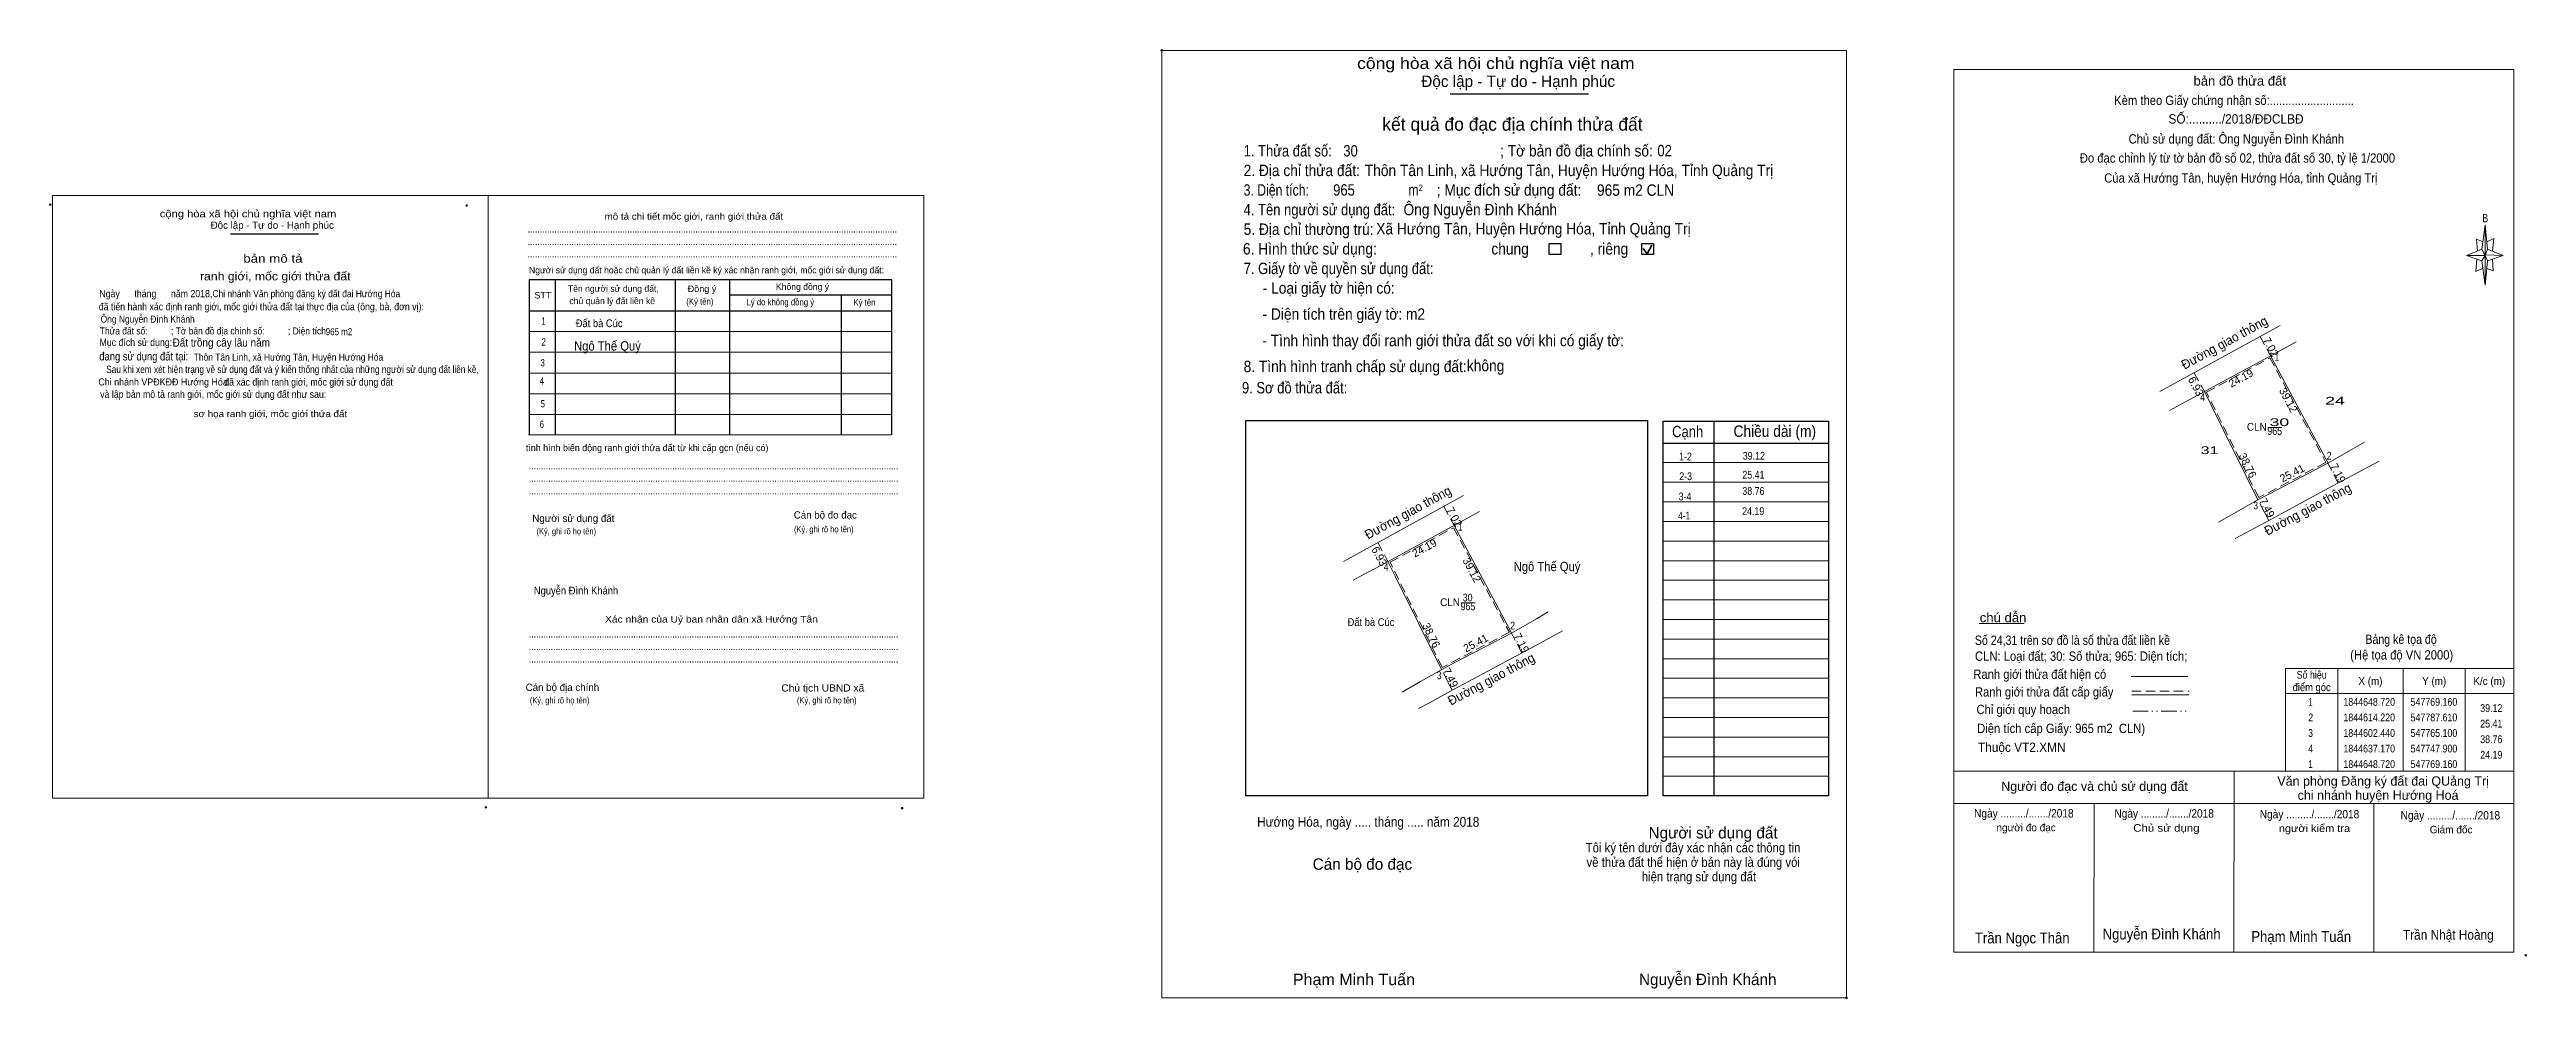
# Model space of a CAD drawing. Header units: metres. Extents: x 547055 to 547851, y 1844442 to 1844747.
import ezdxf
from ezdxf.enums import TextEntityAlignment as Align

# ---------------------------------------------------------------- set-up
doc = ezdxf.new("R2010")
doc.units = ezdxf.units.M
doc.header["$PDMODE"] = 32
doc.header["$PDSIZE"] = 0.5
doc.linetypes.add('DASH_DOUBLE_DOT', pattern=[9.2, 5, -1.2, 0.3, -1.2, 0.3, -1.2])
doc.linetypes.add('MEDIUM_DASHED', pattern=[4.5, 3, -1.5])
doc.layers.add('3', color=7, linetype='Continuous', lineweight=13)

msp = doc.modelspace()

# ---------------------------------------------------------------- linework, layer by layer
at = {"layer": '3'}
for p, q in [((547667.35, 1844457.08), (547667.35, 1844740.68)), ((547837.09, 1844682.96), (547838.09, 1844690.76)), ((547837.09, 1844679.16), (547832.09, 1844680.96)), ((547838.89, 1844679.16), (547838.09, 1844671.36)), ((547840.69, 1844675.96), (547838.69, 1844676.76)), ((547838.89, 1844682.96), (547843.89, 1844680.96)), ((547840.49, 1844679.76), (547840.69, 1844675.96)), ((547209.34, 1844656.52), (547326, 1844656.52)), ((547772.18, 1844658.38), (547733.55, 1844637.22)), ((547209.34, 1844649.84), (547326, 1844649.84)), ((547769.16, 1844648.72), (547787.61, 1844614.22)), ((547209.34, 1844643.16), (547326, 1844643.16)), ((547209.34, 1844636.48), (547326, 1844636.48)), ((547209.34, 1844629.81), (547326, 1844629.81)), ((547739.06, 1844632.42), (547736.7, 1844631.15)), ((547209.14, 1844623.35), (547325.79, 1844623.35)), ((547768.29, 1844625.68), (547772.8, 1844625.68)), ((547573.86, 1844614.36), (547627.09, 1844614.36)), ((547787.55, 1844614.19), (547768.98, 1844604.47)), ((547573.86, 1844608.06), (547627.09, 1844608.06)), ((547788.96, 1844606.79), (547773.75, 1844598.59)), ((547509.72, 1844603.8), (547471.09, 1844582.64)), ((547573.86, 1844601.76), (547627.09, 1844601.76)), ((547773.75, 1844598.59), (547768.98, 1844596.02)), ((547506.7, 1844594.14), (547525.15, 1844559.64)), ((547573.86, 1844595.46), (547627.09, 1844595.46)), ((547573.86, 1844589.16), (547627.09, 1844589.16)), ((547760.98, 1844591.71), (547757.75, 1844589.99)), ((547768.98, 1844596.02), (547760.98, 1844591.71)), ((547573.86, 1844582.86), (547627.09, 1844582.86)), ((547476.6, 1844577.84), (547474.24, 1844576.57)), ((547573.86, 1844576.56), (547627.09, 1844576.56)), ((547508.97, 1844569.33), (547513.48, 1844569.33)), ((547573.86, 1844570.27), (547627.09, 1844570.27)), ((547525.09, 1844559.61), (547506.52, 1844549.89)), ((547573.86, 1844563.97), (547627.09, 1844563.97)), ((547573.86, 1844557.67), (547627.09, 1844557.67)), ((547675.44, 1844562.69), (547689.92, 1844562.69)), ((547526.5, 1844552.21), (547511.29, 1844544.01)), ((547573.86, 1844551.37), (547627.09, 1844551.37)), ((547506.52, 1844541.44), (547498.52, 1844537.13)), ((547511.29, 1844544.01), (547506.52, 1844541.44)), ((547573.86, 1844545.07), (547627.09, 1844545.07)), ((547724.28, 1844545.61), (547742.56, 1844545.61)), ((547790.75, 1844548.2), (547790.75, 1844515.2)), ((547811.75, 1844548.2), (547811.75, 1844515.2)), ((547831.75, 1844548.2), (547831.75, 1844515.2)), ((547498.52, 1844537.13), (547495.29, 1844535.41)), ((547573.86, 1844538.77), (547627.09, 1844538.77)), ((547724.56, 1844539.75), (547742.84, 1844539.75)), ((547773.95, 1844540.2), (547847.35, 1844540.2)), ((547573.86, 1844532.47), (547627.09, 1844532.47)), ((547573.86, 1844526.18), (547627.09, 1844526.18)), ((547573.86, 1844519.88), (547627.09, 1844519.88)), ((547573.86, 1844513.58), (547627.09, 1844513.58)), ((547667.35, 1844515.2), (547847.35, 1844515.2)), ((547757.35, 1844457), (547757.39, 1844515.2)), ((547667.35, 1844504.88), (547847.35, 1844504.88)), ((547712.35, 1844457.04), (547712.39, 1844504.86)), ((547802.35, 1844456.96), (547802.39, 1844504.78)), ((547847.35, 1844457.08), (547667.35, 1844457.08))]:
    msp.add_line(p, q, dxfattribs=at)
at = {"layer": '3', "lineweight": 25}
for p, q in [((547505.42, 1844732.87), (547549.93, 1844732.87)), ((547113.35, 1844687.85), (547141.66, 1844687.85)), ((547217.73, 1844673.08), (547217.73, 1844623.35)), ((547256.35, 1844672.88), (547256.35, 1844623.35)), ((547273.78, 1844672.88), (547273.78, 1844623.35)), ((547273.78, 1844668.27), (547326, 1844668.27)), ((547309.64, 1844668.27), (547309.64, 1844623.35)), ((547209.34, 1844663.19), (547326, 1844663.19)), ((547573.86, 1844620.65), (547627.09, 1844620.65)), ((547590.14, 1844627.69), (547590.14, 1844507.28))]:
    msp.add_line(p, q, dxfattribs=at)
at = {"layer": '3', "lineweight": 35}
for p, q in [((547568.75, 1844681.49), (547570.28, 1844684.22)), ((547567.5, 1844683.12), (547568.75, 1844681.49))]:
    msp.add_line(p, q, dxfattribs=at)
at = {"layer": '3', "linetype": 'MEDIUM_DASHED'}
for p, q in [((547765.81, 1844654.89), (547769.16, 1844648.72)), ((547744.59, 1844643.27), (547747.89, 1844637.18)), ((547790.89, 1844607.82), (547787.55, 1844614.19)), ((547503.35, 1844600.31), (547506.7, 1844594.14)), ((547482.13, 1844588.69), (547485.43, 1844582.6)), ((547528.43, 1844553.24), (547525.09, 1844559.61)), ((547724.56, 1844540.99), (547742.96, 1844540.99))]:
    msp.add_line(p, q, dxfattribs=at)
at = {"layer": '3', "linetype": 'DASH_DOUBLE_DOT'}
msp.add_line((547724.82, 1844534.49), (547743.22, 1844534.49), dxfattribs=at)
at = {"layer": '3'}
for points in [[(547412.72, 1844746.84), (547632.82, 1844746.84), (547632.82, 1844442.41), (547412.72, 1844442.41)], [(547056.2, 1844700.25), (547196.2, 1844700.25), (547196.2, 1844506.61), (547056.2, 1844506.61)], [(547196.21, 1844700.25), (547336.21, 1844700.25), (547336.21, 1844506.6), (547196.21, 1844506.6)], [(547196.21, 1844700.25), (547336.21, 1844700.25), (547336.21, 1844506.6), (547196.21, 1844506.6)], [(547838.09, 1844690.76), (547838.89, 1844682.96), (547838.09, 1844680.96)], [(547838.09, 1844680.96), (547832.09, 1844680.96), (547837.09, 1844682.96), (547838.89, 1844679.16), (547843.89, 1844680.96), (547838.09, 1844681.16)], [(547838.09, 1844680.96), (547838.09, 1844671.36), (547837.09, 1844679.16)], [(547773.95, 1844548.2), (547847.35, 1844548.2), (547847.35, 1844515.2), (547773.95, 1844515.2)]]:
    msp.add_lwpolyline(points, close=True, dxfattribs=at)
for points in [[(547667.35, 1844740.68), (547847.35, 1844740.68), (547847.35, 1844457.08)], [(547837.49, 1844685.36), (547835.29, 1844686.16), (547835.69, 1844682.36)], [(547838.69, 1844685.36), (547840.89, 1844686.36), (547840.49, 1844682.36)], [(547838.09, 1844680.96), (547837.09, 1844682.96), (547832.09, 1844680.96)], [(547835.49, 1844679.76), (547835.09, 1844675.76), (547837.29, 1844676.76)], [(547838.09, 1844680.96), (547838.89, 1844679.16), (547843.89, 1844680.96)], [(547777.32, 1844653.23), (547769.93, 1844649.14), (547745.57, 1844635.92), (547739.06, 1844632.42)], [(547747.9, 1844637.17), (547750.25, 1844632.42), (547765.1, 1844602.44)], [(547799.39, 1844620.99), (547795.6, 1844618.81), (547787.55, 1844614.19)], [(547804.04, 1844614.87), (547795.6, 1844610.35), (547788.96, 1844606.79)], [(547768.98, 1844604.47), (547764.67, 1844602.21), (547758.32, 1844598.59), (547752.41, 1844595.22)], [(547514.86, 1844598.65), (547507.47, 1844594.56), (547483.11, 1844581.34), (547476.6, 1844577.84)], [(547485.44, 1844582.59), (547487.79, 1844577.84), (547502.64, 1844547.86)], [(547536.93, 1844566.41), (547533.14, 1844564.23), (547525.09, 1844559.61)], [(547541.58, 1844560.29), (547533.14, 1844555.77), (547526.5, 1844552.21)], [(547506.52, 1844549.89), (547502.21, 1844547.63), (547495.86, 1844544.01), (547489.95, 1844540.64)]]:
    msp.add_lwpolyline(points, dxfattribs=at)
at = {"layer": '3', "lineweight": 25}
for points in [[(547537.27, 1844684.74), (547541.05, 1844684.74), (547541.05, 1844681.22), (547537.27, 1844681.22)], [(547567.01, 1844684.74), (547570.79, 1844684.74), (547570.79, 1844681.22), (547567.01, 1844681.22)], [(547439.7, 1844627.9), (547568.83, 1844627.9), (547568.83, 1844507.28), (547439.7, 1844507.28)], [(547573.86, 1844627.69), (547627.09, 1844627.69), (547627.09, 1844507.28), (547573.86, 1844507.28)]]:
    msp.add_lwpolyline(points, close=True, dxfattribs=at)
msp.add_lwpolyline([(547326, 1844623.35), (547326, 1844673.08), (547209.34, 1844673.08), (547209.34, 1844623.35)], dxfattribs=at)
at = {"layer": '3', "linetype": 'MEDIUM_DASHED'}
for points in [[(547768.96, 1844648.04), (547786.93, 1844614.43), (547765.32, 1844603.12), (547748.56, 1844636.96)], [(547506.5, 1844593.46), (547524.47, 1844559.85), (547502.86, 1844548.54), (547486.1, 1844582.38)]]:
    msp.add_lwpolyline(points, close=True, dxfattribs=at)
for points in [[(547768.57, 1844595.8), (547767.11, 1844598.59), (547765.1, 1844602.44)], [(547506.11, 1844541.22), (547504.65, 1844544.01), (547502.64, 1844547.86)]]:
    msp.add_lwpolyline(points, dxfattribs=at)
at = {"layer": '3'}
for p in [(547412.72, 1844746.84), (547055.45, 1844697.26), (547189.29, 1844696.98), (547195.45, 1844503.62), (547329.29, 1844503.34), (547851.15, 1844456.08), (547632.82, 1844442.41)]:
    msp.add_point(p, dxfattribs=at)

# ---------------------------------------------------------------- texts
for s, height, width, p in [('cộng hòa xã hội chủ nghĩa việt nam', 3.674, 1.15, (547475.5, 1844740.86)), ('1. Thửa đất số:', 3.674, 0.85, (547439.04, 1844712.73)), ('30', 3.67, 0.85, (547471.09, 1844712.73)), ('; Tờ bản đồ địa chính số:', 3.674, 0.9, (547521.47, 1844712.73)), ('02', 3.67, 0.85, (547572.05, 1844712.78)), ('2. Địa chỉ thửa đất:', 3.674, 0.9, (547439.04, 1844706.43)), ('Thôn Tân Linh, xã Hướng Tân, Huyện Hướng Hóa, Tỉnh Quảng Trị', 3.67, 0.9, (547477.99, 1844706.43)), ('3. Diện tích:', 3.674, 0.8, (547439.04, 1844700.14)), ('965', 3.67, 0.85, (547467.82, 1844700.15)), ('m', 3.674, 0.8, (547492, 1844700.14)), ('2', 2.099, 0.8, (547495.31, 1844701.6)), ('; Mục đích sử dụng đất:', 3.674, 0.9, (547501.11, 1844700.14)), ('965 m2 CLN', 3.67, 0.9, (547552.63, 1844700.1)), ('cộng hòa xã hội chủ nghĩa việt nam', 2.337, 1.15, (547090.63, 1844693.17)), ('4. Tên người sử dụng đất:', 3.674, 0.85, (547439.04, 1844693.83)), ('Ông Nguyễn Đình Khánh', 3.67, 0.9, (547490.43, 1844693.85)), ('........................................................................................................................................................', 2.337, 0.9, (547208.87, 1844688.29)), ('........................................................................................................................................................', 2.337, 0.9, (547208.87, 1844684.29)), ('6. Hình thức sử dụng:', 3.674, 0.9, (547438.82, 1844681.24)), ('5. Địa chỉ thường trú:', 3.674, 0.9, (547439.04, 1844687.53)), ('Xã Hướng Tân, Huyện Hướng Hóa, Tỉnh Quảng Trị', 3.67, 0.9, (547481.67, 1844687.69)), ('chung                , riêng', 3.674, 0.9, (547518.67, 1844681.24)), ('........................................................................................................................................................', 2.337, 0.9, (547208.87, 1844680.28)), ('7. Giấy tờ về quyền sử dụng đất:', 3.674, 0.85, (547439.04, 1844674.94)), ('Ngày      tháng      năm 2018,', 2.34, 0.9, (547071.21, 1844667.5)), ('Chi nhánh Văn phòng đăng ký đất đai Hướng Hóa', 2.25, 0.9, (547107.57, 1844667.53)), ('STT', 2.07, 1.05, (547211.06, 1844667.12)), ('Đồng ý', 2.07, 1.05, (547260.33, 1844669.18)), ('     - Loại giấy tờ hiện có:', 3.67, 0.9, (547439.04, 1844668.65)), (' đã tiến hành xác định ranh giới, mốc giới thửa đất tại thực địa của (ông, bà, đơn vị):', 2.34, 0.9, (547070.25, 1844663.32)), ('Ông Nguyễn Đình Khánh', 2.25, 0.9, (547071.62, 1844659.36)), ('(Ký tên)', 2.07, 0.9, (547259.88, 1844665.13)), ('Lý do không đồng ý', 2.07, 0.9, (547279.22, 1844664.92)), ('Ký tên', 2.07, 0.9, (547313.61, 1844664.83)), ('- Diện tích trên giấy tờ: m2', 3.67, 0.9, (547445.12, 1844660.28)), ('Thửa đất số:          ; Tờ bản đồ địa chính số:          ; Diện tích:', 2.25, 0.9, (547071.36, 1844655.56)), ('Mục đích sử dụng:', 2.34, 0.9, (547071.27, 1844651.85)), ('Đất trồng cây lâu năm ', 2.66, 0.9, (547094.74, 1844651.64)), ('965 m2', 2.25, 0.85, (547143.98, 1844655.32)), ('     - Tình hình thay đổi ranh giới thửa đất so với khi có giấy tờ:', 3.67, 0.9, (547438.9, 1844651.77)), ('đang sử dụng đất tại:', 2.66, 0.85, (547071.2, 1844647.2)), ('Sau khi xem xét hiện trạng về sử dụng đất và ý kiến thống nhất của những người sử dụng đất liền kề,', 2.337, 0.85, (547073.41, 1844643.16)), ('Thôn Tân Linh, xã Hướng Tân, Huyện Hướng Hóa', 2.25, 0.9, (547101.54, 1844647.13)), ('8. Tình hình tranh chấp sử dụng đất: ', 3.67, 0.9, (547439.04, 1844643.45)), ('không', 3.674, 0.9, (547510.8, 1844643.71)), ('Chi nhánh VPĐKĐĐ Hướng Hóa', 2.25, 0.95, (547070.89, 1844639.16)), (' và lập bản mô tả ranh giới, mốc giới sử dụng đất như sau:', 2.337, 0.9, (547070.7, 1844635.18)), ('đã xác định ranh giới, mốc giới sử dụng đất', 2.33, 0.9, (547111.36, 1844639.11)), ('9. Sơ đồ thửa đất:', 3.674, 0.85, (547438.5, 1844636.61)), ('Cạnh', 3.674, 0.85, (547576.77, 1844622.52)), ('Chiều dài (m)', 3.674, 0.9, (547596.5, 1844622.65)), ('........................................................................................................................................................', 2.337, 0.9, (547209.26, 1844612.2)), ('........................................................................................................................................................', 2.337, 0.9, (547209.26, 1844608.2)), ('........................................................................................................................................................', 2.337, 0.9, (547209.26, 1844604.19)), ('(Ký, ghi rõ họ tên)', 2.003, 0.9, (547211.73, 1844591.32)), ('(Ký, ghi rõ họ tên)', 2.003, 0.9, (547294.5, 1844591.98)), ('Nguyễn Đình Khánh', 2.5, 0.9, (547210.88, 1844572.01)), ('........................................................................................................................................................', 2.337, 0.9, (547209.26, 1844558.15)), ('Số 24,31 trên sơ đồ là số thửa đất liền kề', 3, 0.85, (547674.09, 1844555.81)), ('........................................................................................................................................................', 2.337, 0.9, (547209.26, 1844554.15)), ('........................................................................................................................................................', 2.337, 0.9, (547209.26, 1844550.14)), ('CLN: Loại đất; 30: Số thửa; 965: Diện tích;', 3, 0.9, (547674.13, 1844550.69)), ('Chủ tịch UBND xã', 2.34, 1.05, (547290.44, 1844540.81)), ('(Ký, ghi rõ họ tên)', 2.003, 0.9, (547209.59, 1844537.01)), ('(Ký, ghi rõ họ tên)', 2.003, 0.9, (547295.46, 1844537.01)), ('Diện tích cấp Giấy: 965 m2  CLN)', 3, 0.9, (547674.83, 1844527.49)), ('Thuộc VT2.XMN', 3, 0.95, (547675.07, 1844521.42)), ('Hướng Hóa, ngày ..... tháng ..... năm 2018', 3.15, 0.9, (547443.39, 1844497.38)), ('Phạm Minh Tuấn', 3.67, 1.05, (547454.88, 1844446.48))]:
    msp.add_text(s, height=height, dxfattribs=dict(at, width=width)).set_placement(p)
for s, height, p in [('Độc lập - Tự do - Hạnh phúc', 3.674, (547496.15, 1844735.07)), ('Độc lập - Tự do - Hạnh phúc', 2.337, (547106.99, 1844689.5)), ('Người sử dụng đất hoặc chủ quản lý đất liền kề ký xác nhận ranh giới, mốc giới sử dụng đất:', 2.07, (547209.32, 1844675.19)), ('Tên người sử dụng đất,', 2.07, (547221.82, 1844669.25)), ('Không đồng ý', 2.07, (547288.7, 1844669.86)), ('chủ quản lý đất liền kề', 2.07, (547222.29, 1844665.3)), ('tình hình biến động ranh giới thửa đất từ khi cấp gcn (nếu có)', 2.136, (547208.33, 1844618.06)), ('Người sử dụng đất', 2.337, (547210.39, 1844595.33)), ('Cán bộ đo đạc', 2.332, (547294.43, 1844596.4)), ('Cán bộ địa chính', 2.337, (547208.24, 1844541.01)), ('Người sử dụng đất', 3.674, (547569.21, 1844493.61)), ('Cán bộ đo đạc', 3.674, (547461.24, 1844483.55)), ('Nguyễn Đình Khánh', 3.67, (547566.13, 1844446.49))]:
    msp.add_text(s, height=height, dxfattribs=at).set_placement(p)
for s, height, width, p in [('Kèm theo Giấy chứng nhận số:...........................', 3, 0.9, (547757.4, 1844729.29)), ('bản đồ thửa đất', 3, 1.05, (547759.24, 1844735.51)), ('SỐ:........../2018/ĐĐCLBĐ', 3, 0.95, (547758.035, 1844723.31)), ('Chủ sử dụng đất: Ông Nguyễn Đình Khánh', 3, 0.9, (547758.14, 1844716.89)), ('Đo đạc chỉnh lý từ tờ bản đồ số 02, thửa đất số 30, tỷ lệ 1/2000 ', 3, 0.9, (547759, 1844710.75)), ('Của xã Hướng Tân, huyện Hướng Hóa, tỉnh Quảng Trị', 3, 0.9, (547759.595, 1844704.33)), ('mô tả chi tiết mốc giới, ranh giới thửa đất', 2.136, 1.1, (547262.33, 1844692.42)), ('B', 2.755, 0.75, (547838.16, 1844691.55)), ('bản mô tả', 2.671, 1.2, (547127.01, 1844678.61)), ('ranh giới, mốc giới thửa đất', 2.671, 1.1, (547127.765, 1844672.93)), ('1', 2.337, 0.65, (547213.98, 1844658.67)), ('Đất bà Cúc', 2.5, 0.9, (547231.87, 1844657.9)), ('2', 2.337, 0.8, (547214.005, 1844651.99)), ('Ngô Thế Quý', 3, 0.9, (547234.54, 1844650.38)), ('3', 2.337, 0.75, (547213.735, 1844645.3)), ('4', 2.337, 0.8, (547213.48, 1844639.46)), ('sơ họa ranh giới, mốc giới thửa đất', 2.136, 1.1, (547126.2, 1844628.99)), ('5', 2.337, 0.75, (547213.755, 1844632.13)), ('30', 2.5, 1.7, (547771.97, 1844626.11)), ('24', 2.5, 1.7, (547789.86, 1844633.01)), ('6', 2.337, 0.8, (547213.445, 1844625.52)), ('965', 2.5, 0.85, (547770.47, 1844623.28)), ('1-2', 2.5, 0.85, (547581.065, 1844615.09)), ('31', 2.5, 1.55, (547749.54, 1844617.11)), ('3-4', 2.5, 0.85, (547580.92, 1844602.26)), ('2-3', 2.5, 0.85, (547581.125, 1844608.74)), ('4-1', 2.5, 0.8, (547580.65, 1844596.12)), ('Ngô Thế Quý', 3, 0.9, (547536.57, 1844579.49)), ('Xác nhận của Uỷ ban nhân dân xã Hướng Tân', 2.14, 1.15, (547267.975, 1844562.99)), ('Đất bà Cúc', 2.5, 0.9, (547479.97, 1844561.87)), ('965', 2.5, 0.85, (547511.14, 1844566.93)), ('30', 2.5, 0.85, (547511.055, 1844569.76)), ('chú dẫn', 3, 1.05, (547683.15, 1844563.07)), ('Bảng kê tọa độ', 3, 0.85, (547811.09, 1844556.13)), ('(Hệ tọa độ VN 2000)', 3, 0.9, (547811.3, 1844551.11)), ('Ranh giới thửa đất hiện có ', 3, 0.9, (547695.45, 1844544.89)), ('Ranh giới thửa đất cấp giấy', 3, 0.9, (547696.37, 1844539.21)), ('điểm góc', 2.5, 0.9, (547782.35, 1844540.95)), ('Số hiệu', 2.5, 0.85, (547782.35, 1844544.95)), ('X (m)', 2.5, 0.95, (547801.25, 1844542.95)), ('Y (m)', 2.5, 0.95, (547821.745, 1844542.95)), ('K/c (m)', 2.5, 0.95, (547839.45, 1844542.95)), ('Chỉ giới quy hoạch', 3, 0.9, (547689.65, 1844533.57)), (' 2', 2.5, 0.85, (547781.65, 1844531.25)), (' 1', 2.5, 0.75, (547781.645, 1844536.25)), ('1844648.720', 2.5, 0.85, (547800.85, 1844536.25)), ('1844614.220', 2.5, 0.85, (547800.85, 1844531.25)), ('547769.160', 2.5, 0.85, (547821.655, 1844536.25)), ('547787.610', 2.5, 0.85, (547821.655, 1844531.25)), (' 3', 2.5, 0.8, (547781.65, 1844526.25)), ('1844602.440', 2.5, 0.85, (547800.85, 1844526.25)), ('547765.100', 2.5, 0.85, (547821.655, 1844526.25)), (' 4', 2.5, 0.85, (547781.645, 1844521.25)), (' 1', 2.5, 0.75, (547781.645, 1844516.25)), ('1844637.170', 2.5, 0.85, (547800.85, 1844521.25)), ('1844648.720', 2.5, 0.85, (547800.85, 1844516.25)), ('547747.900', 2.5, 0.85, (547821.655, 1844521.25)), ('547769.160', 2.5, 0.85, (547821.655, 1844516.25)), ('Ngày ........./......./2018', 2.7, 0.9, (547689.84, 1844500.35)), ('Ngày ........./......./2018', 2.7, 0.9, (547734.94, 1844500.31)), ('Ngày ........./......./2018', 2.7, 0.9, (547781.66, 1844500.07)), ('Ngày ........./......./2018', 2.7, 0.9, (547826.94, 1844499.71)), ('Chủ sử dụng', 2.4, 1.15, (547735.66, 1844495.79)), ('người kiểm tra', 2.4, 1.1, (547783.26, 1844495.67)), ('Tôi ký tên dưới đây xác nhận các thông tin', 3.035, 0.9, (547583.5, 1844489.13)), ('về thửa đất thể hiện ở bản này là đúng vói', 3.035, 0.9, (547583.555, 1844484.48)), ('hiện trạng sử dụng đất', 3.035, 0.9, (547585.395, 1844479.83)), ('Trần Ngọc Thân', 3.5, 0.9, (547689.315, 1844459.89)), ('Nguyễn Đình Khánh', 3.5, 0.9, (547734.125, 1844461.15)), ('Phạm Minh Tuấn', 3.5, 0.9, (547778.99, 1844460.36)), ('Trần Nhật Hoàng', 3.16, 0.9, (547826.29, 1844461.09))]:
    msp.add_text(s, height=height, dxfattribs=dict(at, width=width)).set_placement(p, align=Align.CENTER)
for s, height, p in [('kết quả đo đạc địa chính thửa đất', 4.199, (547525.455, 1844721.02)), ('Người đo đạc và chủ sử dụng đất', 3, (547712.54, 1844508.89)), (' Văn phòng Đăng ký đất đai QUảng Trị', 3, (547804.77, 1844510.57)), ('chi nhánh huyện Hướng Hoá', 3, (547803.7, 1844506.03)), ('người đo đạc', 2.4, (547690.57, 1844495.93)), ('Giám đốc', 2.4, (547827.17, 1844495.27)), ('.', 1.05, (547632.813, 1844441.89))]:
    msp.add_text(s, height=height, dxfattribs=at).set_placement(p, align=Align.CENTER)
at = {"layer": '3', "width": 0.95}
for rotation, p in [(28.708, (547755.034, 1844651.621)), (28.708, (547492.564, 1844597.041)), (27.988, (547781.791, 1844598.094)), (27.988, (547519.321, 1844543.514))]:
    msp.add_text('Đường giao thông', height=3, rotation=rotation, dxfattribs=at).set_placement(p, align=Align.CENTER)
at = {"layer": '3'}
for s, rotation, p in [('7.02', 298.5, (547768.143, 1844650.926)), ('24.19', 28.514, (547760.208, 1844640.407)), ('6.93', 298.452, (547744.033, 1844638.276)), ('39.12', 298.137, (547773.757, 1844633.859)), ('38.76', 296.347, (547760.682, 1844612.91)), ('25.41', 27.624, (547776.665, 1844609.853)), ('7.19', 297.669, (547789.704, 1844610.43)), ('7.02', 298.5, (547505.673, 1844596.346)), ('7.49', 297.591, (547766.927, 1844599.284)), ('24.19', 28.514, (547497.743, 1844585.83)), ('6.93', 298.452, (547481.563, 1844583.696)), ('39.12', 298.137, (547511.284, 1844579.284)), ('38.76', 296.347, (547498.215, 1844558.325)), ('25.41', 27.624, (547514.19, 1844555.271)), ('7.19', 297.669, (547527.234, 1844555.85)), ('7.49', 297.591, (547504.457, 1844544.704))]:
    msp.add_text(s, height=2.5, rotation=rotation, dxfattribs=at).set_placement(p, align=Align.CENTER)
for s, width, p in [(' 1', 0.75, (547771.88, 1844647.12)), (' 4', 0.85, (547748.1, 1844634.17)), ('CLN', 0.95, (547767.9, 1844624.62)), ('39.12', 0.85, (547606.6, 1844615.32)), (' 2', 0.85, (547788.76, 1844615.34)), ('38.76', 0.85, (547606.46, 1844604.02)), ('25.41', 0.85, (547606.46, 1844609.22)), ('24.19', 0.85, (547606.39, 1844597.52)), (' 3', 0.8, (547765.1, 1844599.37)), (' 1', 0.75, (547509.41, 1844592.54)), (' 4', 0.85, (547485.63, 1844579.59)), ('CLN', 0.95, (547508.57, 1844568.27)), (' 2', 0.85, (547526.29, 1844560.76)), (' 3', 0.8, (547502.63, 1844544.79)), ('39.12', 0.85, (547843.65, 1844534.25)), ('38.76', 0.85, (547843.65, 1844524.25)), ('25.41', 0.85, (547843.65, 1844529.25)), ('24.19', 0.85, (547843.65, 1844519.25))]:
    msp.add_text(s, height=2.5, dxfattribs=dict(at, width=width)).set_placement(p, align=Align.RIGHT)

doc.saveas('drawing.dxf')
